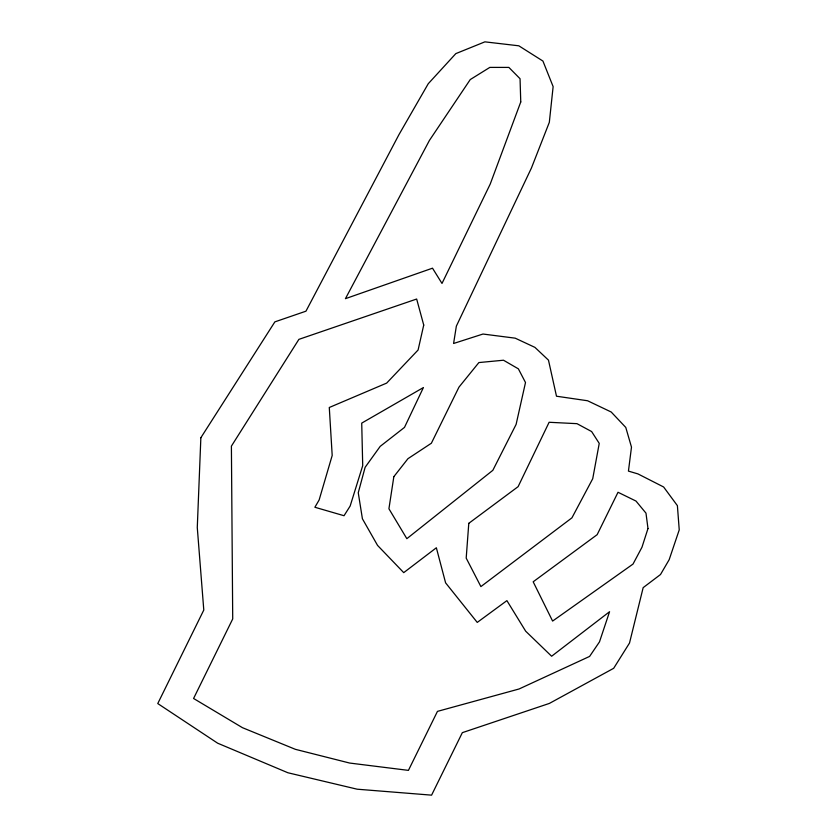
<?xml version="1.0" encoding="UTF-8"?>
<svg xmlns="http://www.w3.org/2000/svg" width="837" height="837" viewBox="0 0 837 837"><rect width="100%" height="100%" fill="white"/><g stroke="black" fill="none" stroke-linecap="round" stroke-linejoin="round"><path stroke-width="1.26" d="M200.859 437.72L197.281 527.561L203.789 610.037L157.764 703.561L217.651 743.193L287.907 772.76L357.169 789.197L431.589 795.15L462.338 732.657L549.386 703.415L613.678 668.303L629.508 643.036L643.161 587.647L660.498 574.527L669.161 559.702L679.236 529.884L677.395 505.653L663.626 486.988L637.94 473.909L628.441 471.105L631.485 447.125L625.783 427.445L611.198 412.003L587.584 400.756L556.49 396.215L548.476 360.151L534.927 347.376L515.205 338.169L482.991 334.036L453.591 343.484L456.353 326.137L531.422 168.038L549.323 122.328L553.131 86.619L542.931 61.059L518.814 45.805L484.895 41.85L455.82 53.62L428.262 83.71L398.925 134.694L305.955 311.186L274.871 321.868L200.859 437.72M468.783 523.334L466.199 558.112L480.898 586.591L571.933 517.841L592.722 478.733L599.24 443.39L591.633 431.557L576.986 423.668L549.114 422.277L518.113 486.653L468.783 523.334M393.84 476.661L388.923 508.77L406.845 538.683L492.836 470.321L516.115 424.39L525.5 382.519L518.375 368.845L503.497 360.224L478.879 362.567L458.979 387.123L431.369 443.233L407.954 458.686L393.84 476.661M423.731 325.07L418.092 350.002L386.673 383.095L329.286 407.493L332.195 455.464L319.117 500.013L314.879 507.253L344.028 515.718L350.148 506.05L362.714 465.644L361.72 423.114L423.417 387.541L404.491 427.393L380.197 446.362L365.12 467.318L358.257 492.742L362.411 518.783L377.56 545.41L403.727 572.644L436.359 547.775L445.598 582.845L477.247 622.414L506.908 600.631L525.678 631.192L551.625 656.239L609.566 611.711L599.48 641.885L589.604 656.417L519.055 688.987L437.458 711.377L408.425 770.375L349.646 763.051L295.367 749.324L242.448 727.677L193.577 698.476L232.717 618.941L231.399 446.131L298.893 339.362L416.659 299.029L423.731 325.07M647.984 528.545L641.979 547.22L633.013 564.075L552.608 621.064L533.179 581.799L597.158 534.665L618.02 492.271L636.005 501.07L645.986 513.154L647.984 528.545M520.76 101.957L490.231 184.046L441.999 283.44L432.509 268.185L345.43 298.673L429.412 140.438L470.248 79.567L489.833 67.399L508.865 67.41L520.049 78.72L520.76 101.957"/></g></svg>
